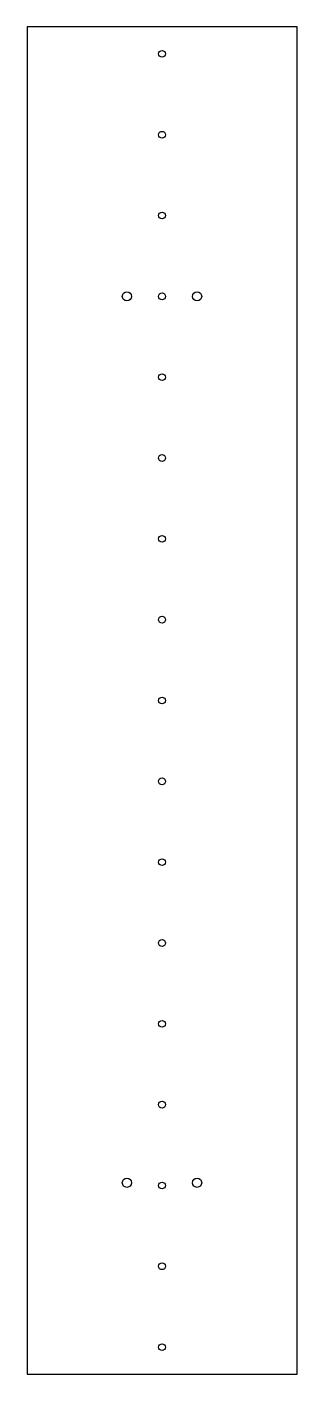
# Model space of a CAD drawing. Header units: millimetres. Extents: x -100 to 100, y -500 to 500.
import ezdxf

# ---------------------------------------------------------------- set-up
doc = ezdxf.new("R2010")
doc.units = ezdxf.units.MM

msp = doc.modelspace()

# ---------------------------------------------------------------- linework, layer by layer
for p, q in [((-100, 500, 8), (-100, -500, 8)), ((100, 500, 8), (-100, 500, 8)), ((100, -500, 8), (100, 500, 8)), ((-100, -500, 8), (100, -500, 8))]:
    msp.add_line(p, q)
for centre, radius in [((0, 480, 8), 2.5), ((0, 420, 8), 2.5), ((0, 360, 8), 2.5), ((-26, 300, 8), 3.4), ((0, 300, 8), 2.5), ((26, 300, 8), 3.4), ((0, 240, 8), 2.5), ((0, 180, 8), 2.5), ((0, 120, 8), 2.5), ((0, 60, 8), 2.5), ((0, 0, 8), 2.5), ((0, -60, 8), 2.5), ((0, -120, 8), 2.5), ((0, -180, 8), 2.5), ((0, -240, 8), 2.5), ((0, -300, 8), 2.5), ((-26, -358, 8), 3.4), ((0, -360, 8), 2.5), ((26, -358, 8), 3.4), ((0, -420, 8), 2.5), ((0, -480, 8), 2.5)]:
    msp.add_circle(centre, radius)

doc.saveas('drawing.dxf')
